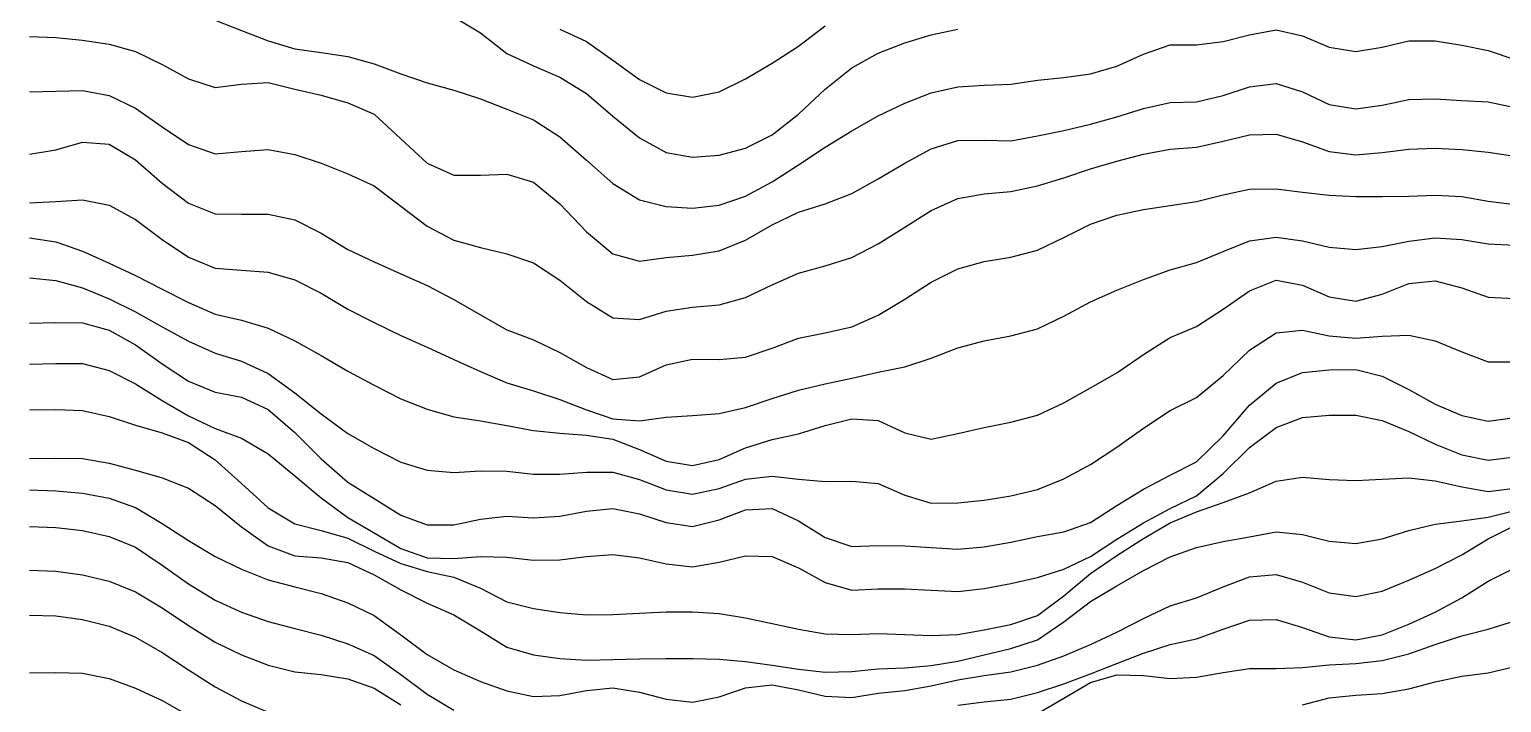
# Model space of a CAD drawing. Header units: metres. Extents: x 0 to 1200, y 54 to 769.
# Drawn here: x 0 to 222.7, y 507.7 to 609.6 of the extents above; entities that cross this region are included whole.
import ezdxf

# ---------------------------------------------------------------- set-up
doc = ezdxf.new("R2010")
doc.units = ezdxf.units.M

msp = doc.modelspace()

# ---------------------------------------------------------------- linework, layer by layer
for p, q in [((28.093647, 610.9479), (32.107025, 609.3843)), ((64.21405, 611.4828), (68.22743, 609.01685)), ((0, 608.4674), (4.013378, 608.3301)), ((4.013378, 608.3301), (8.026756, 607.9465)), ((32.107025, 609.3843), (36.120403, 607.85376)), ((68.22743, 609.01685), (72.240814, 605.93274)), ((80.26758, 609.59814), (84.28096, 607.7355)), ((116.388016, 607.0463), (120.4014, 610.12)), ((132.44154, 607.5341), (136.45493, 608.7484)), ((136.45493, 608.7484), (140.4683, 609.59814)), ((180.60213, 607.71576), (184.61551, 608.7264)), ((184.61551, 608.7264), (188.62889, 609.5076)), ((188.62889, 609.5076), (192.64227, 608.58527)), ((192.64227, 608.58527), (196.65565, 606.85583)), ((8.026756, 607.9465), (12.040134, 607.34656)), ((12.040134, 607.34656), (16.053513, 606.2399)), ((16.053513, 606.2399), (20.06689, 604.22797)), ((36.120403, 607.85376), (40.13378, 606.6079)), ((40.13378, 606.6079), (44.14716, 606.05054)), ((44.14716, 606.05054), (48.160538, 605.4436)), ((72.240814, 605.93274), (76.254196, 604.046)), ((84.28096, 607.7355), (88.29434, 604.9216)), ((112.37463, 604.43964), (116.388016, 607.0463)), ((124.41478, 603.75256), (128.42816, 605.96014)), ((128.42816, 605.96014), (132.44154, 607.5341)), ((168.56198, 605.82166), (172.57536, 607.2367)), ((172.57536, 607.2367), (176.58875, 607.2115)), ((176.58875, 607.2115), (180.60213, 607.71576)), ((196.65565, 606.85583), (200.66904, 606.2187)), ((200.66904, 606.2187), (204.68242, 606.895)), ((204.68242, 606.895), (208.6958, 607.8472)), ((208.6958, 607.8472), (212.70918, 607.8411)), ((212.70918, 607.8411), (216.72256, 607.1711)), ((216.72256, 607.1711), (220.73595, 606.3835)), ((220.73595, 606.3835), (224.74933, 604.99304)), ((20.06689, 604.22797), (24.080269, 602.06836)), ((48.160538, 605.4436), (52.173916, 604.3504)), ((52.173916, 604.3504), (56.187294, 602.8601)), ((76.254196, 604.046), (80.26758, 602.3328)), ((88.29434, 604.9216), (92.307724, 602.0021)), ((108.36125, 602.09064), (112.37463, 604.43964)), ((120.4014, 600.5356), (124.41478, 603.75256)), ((160.53522, 602.8216), (164.5486, 603.99664)), ((164.5486, 603.99664), (168.56198, 605.82166)), ((24.080269, 602.06836), (28.093647, 600.7575)), ((32.107025, 601.2571), (36.120403, 601.50507)), ((36.120403, 601.50507), (40.13378, 600.53156)), ((56.187294, 602.8601), (60.200672, 601.4973)), ((60.200672, 601.4973), (64.21405, 600.35614)), ((80.26758, 602.3328), (84.28096, 599.8476)), ((92.307724, 602.0021), (96.321106, 599.9596)), ((104.34787, 600.13745), (108.36125, 602.09064)), ((148.49507, 601.2776), (152.50845, 601.90063)), ((152.50845, 601.90063), (156.52184, 602.2775)), ((156.52184, 602.2775), (160.53522, 602.8216)), ((0, 600.09283), (4.013378, 600.2283)), ((4.013378, 600.2283), (8.026756, 600.2939)), ((8.026756, 600.2939), (12.040134, 599.5613)), ((12.040134, 599.5613), (16.053513, 597.65796)), ((28.093647, 600.7575), (32.107025, 601.2571)), ((40.13378, 600.53156), (44.14716, 599.59705)), ((44.14716, 599.59705), (48.160538, 598.4546)), ((64.21405, 600.35614), (68.22743, 599.0727)), ((84.28096, 599.8476), (88.29434, 596.4556)), ((96.321106, 599.9596), (100.33449, 599.29944)), ((100.33449, 599.29944), (104.34787, 600.13745)), ((116.388016, 596.71625), (120.4014, 600.5356)), ((132.44154, 598.3863), (136.45493, 599.9506)), ((136.45493, 599.9506), (140.4683, 600.8847)), ((140.4683, 600.8847), (144.48169, 601.10205)), ((144.48169, 601.10205), (148.49507, 601.2776)), ((176.58875, 598.58746), (180.60213, 599.5692)), ((180.60213, 599.5692), (184.61551, 600.8936)), ((184.61551, 600.8936), (188.62889, 601.4003)), ((188.62889, 601.4003), (192.64227, 600.11725)), ((192.64227, 600.11725), (196.65565, 598.20435)), ((16.053513, 597.65796), (20.06689, 594.80566)), ((48.160538, 598.4546), (52.173916, 596.7389)), ((68.22743, 599.0727), (72.240814, 597.4897)), ((72.240814, 597.4897), (76.254196, 595.8601)), ((128.42816, 596.4875), (132.44154, 598.3863)), ((164.5486, 596.353), (168.56198, 597.6026)), ((168.56198, 597.6026), (172.57536, 598.4989)), ((172.57536, 598.4989), (176.58875, 598.58746)), ((196.65565, 598.20435), (200.66904, 597.52014)), ((200.66904, 597.52014), (204.68242, 598.1114)), ((204.68242, 598.1114), (208.6958, 598.9781)), ((208.6958, 598.9781), (212.70918, 599.07965)), ((212.70918, 599.07965), (216.72256, 598.80743)), ((216.72256, 598.80743), (220.73595, 598.5789)), ((220.73595, 598.5789), (224.74933, 597.73645)), ((20.06689, 594.80566), (24.080269, 592.1563)), ((52.173916, 596.7389), (56.187294, 593.01025)), ((76.254196, 595.8601), (80.26758, 593.303)), ((88.29434, 596.4556), (92.307724, 593.1448)), ((112.37463, 593.6286), (116.388016, 596.71625)), ((124.41478, 594.2286), (128.42816, 596.4875)), ((156.52184, 594.27783), (160.53522, 595.2305)), ((160.53522, 595.2305), (164.5486, 596.353)), ((4.013378, 591.3498), (8.026756, 592.49603)), ((8.026756, 592.49603), (12.040134, 592.20135)), ((56.187294, 593.01025), (60.200672, 589.32623)), ((80.26758, 593.303), (84.28096, 589.8042)), ((92.307724, 593.1448), (96.321106, 590.9243)), ((108.36125, 591.59656), (112.37463, 593.6286)), ((120.4014, 591.7448), (124.41478, 594.2286)), ((136.45493, 591.48083), (140.4683, 592.761)), ((140.4683, 592.761), (144.48169, 592.8033)), ((144.48169, 592.8033), (148.49507, 592.7264)), ((148.49507, 592.7264), (152.50845, 593.44244)), ((152.50845, 593.44244), (156.52184, 594.27783)), ((176.58875, 591.75366), (180.60213, 592.67285)), ((180.60213, 592.67285), (184.61551, 593.6237)), ((184.61551, 593.6237), (188.62889, 593.7117)), ((188.62889, 593.7117), (192.64227, 592.54456)), ((192.64227, 592.54456), (196.65565, 591.07764)), ((0, 590.67035), (4.013378, 591.3498)), ((12.040134, 592.20135), (16.053513, 589.82495)), ((24.080269, 592.1563), (28.093647, 590.7207)), ((28.093647, 590.7207), (32.107025, 591.0865)), ((32.107025, 591.0865), (36.120403, 591.3917)), ((36.120403, 591.3917), (40.13378, 590.6133)), ((40.13378, 590.6133), (44.14716, 589.34406)), ((96.321106, 590.9243), (100.33449, 590.21796)), ((100.33449, 590.21796), (104.34787, 590.5333)), ((104.34787, 590.5333), (108.36125, 591.59656)), ((116.388016, 589.07245), (120.4014, 591.7448)), ((132.44154, 589.3237), (136.45493, 591.48083)), ((164.5486, 589.63605), (168.56198, 590.6737)), ((168.56198, 590.6737), (172.57536, 591.4472)), ((172.57536, 591.4472), (176.58875, 591.75366)), ((196.65565, 591.07764), (200.66904, 590.5681)), ((200.66904, 590.5681), (204.68242, 590.91736)), ((204.68242, 590.91736), (208.6958, 591.45624)), ((208.6958, 591.45624), (212.70918, 591.5953)), ((212.70918, 591.5953), (216.72256, 591.3781)), ((216.72256, 591.3781), (220.73595, 591.00214)), ((220.73595, 591.00214), (224.74933, 590.36774)), ((16.053513, 589.82495), (20.06689, 586.3129)), ((44.14716, 589.34406), (48.160538, 587.69507)), ((60.200672, 589.32623), (64.21405, 587.529)), ((84.28096, 589.8042), (88.29434, 586.2483)), ((112.37463, 586.50385), (116.388016, 589.07245)), ((128.42816, 586.97253), (132.44154, 589.3237)), ((156.52184, 587.1262), (160.53522, 588.4696)), ((160.53522, 588.4696), (164.5486, 589.63605)), ((20.06689, 586.3129), (24.080269, 583.2555)), ((48.160538, 587.69507), (52.173916, 585.8742)), ((52.173916, 585.8742), (56.187294, 582.81604)), ((64.21405, 587.529), (68.22743, 587.52563)), ((68.22743, 587.52563), (72.240814, 587.6547)), ((72.240814, 587.6547), (76.254196, 586.4352)), ((76.254196, 586.4352), (80.26758, 583.18567)), ((88.29434, 586.2483), (92.307724, 583.798)), ((108.36125, 584.33514), (112.37463, 586.50385)), ((124.41478, 584.73065), (128.42816, 586.97253)), ((148.49507, 585.01404), (152.50845, 585.8761)), ((152.50845, 585.8761), (156.52184, 587.1262)), ((4.013378, 583.5485), (8.026756, 583.7842)), ((8.026756, 583.7842), (12.040134, 582.95654)), ((92.307724, 583.798), (96.321106, 582.7525)), ((104.34787, 582.99207), (108.36125, 584.33514)), ((120.4014, 583.19147), (124.41478, 584.73065)), ((136.45493, 582.1741), (140.4683, 583.99255)), ((140.4683, 583.99255), (144.48169, 584.67505)), ((144.48169, 584.67505), (148.49507, 585.01404)), ((176.58875, 583.51776), (180.60213, 584.5317)), ((180.60213, 584.5317), (184.61551, 585.381)), ((184.61551, 585.381), (188.62889, 585.4291)), ((188.62889, 585.4291), (192.64227, 584.9489)), ((192.64227, 584.9489), (196.65565, 584.4621)), ((196.65565, 584.4621), (200.66904, 584.30133)), ((200.66904, 584.30133), (204.68242, 584.30225)), ((204.68242, 584.30225), (208.6958, 584.35315)), ((208.6958, 584.35315), (212.70918, 584.4971)), ((212.70918, 584.4971), (216.72256, 584.27277)), ((216.72256, 584.27277), (220.73595, 583.5733)), ((0, 583.30493), (4.013378, 583.5485)), ((12.040134, 582.95654), (16.053513, 580.7818)), ((24.080269, 583.2555), (28.093647, 581.64197)), ((28.093647, 581.64197), (32.107025, 581.5918)), ((32.107025, 581.5918), (36.120403, 581.6257)), ((36.120403, 581.6257), (40.13378, 580.7561)), ((56.187294, 582.81604), (60.200672, 579.7701)), ((80.26758, 583.18567), (84.28096, 578.92773)), ((96.321106, 582.7525), (100.33449, 582.5199)), ((100.33449, 582.5199), (104.34787, 582.99207)), ((112.37463, 579.9776), (116.388016, 581.90015)), ((116.388016, 581.90015), (120.4014, 583.19147)), ((132.44154, 579.6256), (136.45493, 582.1741)), ((160.53522, 580.0873), (164.5486, 581.45526)), ((164.5486, 581.45526), (168.56198, 582.30505)), ((168.56198, 582.30505), (172.57536, 582.94055)), ((172.57536, 582.94055), (176.58875, 583.51776)), ((220.73595, 583.5733), (224.74933, 583.07336)), ((16.053513, 580.7818), (20.06689, 577.7989)), ((40.13378, 580.7561), (44.14716, 578.72766)), ((60.200672, 579.7701), (64.21405, 577.66534)), ((108.36125, 577.69836), (112.37463, 579.9776)), ((128.42816, 577.1044), (132.44154, 579.6256)), ((156.52184, 578.069), (160.53522, 580.0873)), ((0, 578.0061), (4.013378, 577.4475)), ((4.013378, 577.4475), (8.026756, 576.0006)), ((20.06689, 577.7989), (24.080269, 575.1168)), ((44.14716, 578.72766), (48.160538, 576.2622)), ((64.21405, 577.66534), (68.22743, 576.5617)), ((84.28096, 578.92773), (88.29434, 575.6105)), ((104.34787, 576.0644), (108.36125, 577.69836)), ((124.41478, 575.04474), (128.42816, 577.1044)), ((152.50845, 576.1636), (156.52184, 578.069)), ((180.60213, 575.9774), (184.61551, 577.56055)), ((184.61551, 577.56055), (188.62889, 578.1539)), ((188.62889, 578.1539), (192.64227, 577.5621)), ((192.64227, 577.5621), (196.65565, 576.60284)), ((204.68242, 576.7224), (208.6958, 577.5236)), ((208.6958, 577.5236), (212.70918, 578.0261)), ((212.70918, 578.0261), (216.72256, 577.79596)), ((216.72256, 577.79596), (220.73595, 577.108)), ((220.73595, 577.108), (224.74933, 576.9421)), ((8.026756, 576.0006), (12.040134, 574.1757)), ((24.080269, 575.1168), (28.093647, 573.4526)), ((48.160538, 576.2622), (52.173916, 574.40137)), ((68.22743, 576.5617), (72.240814, 575.60925)), ((72.240814, 575.60925), (76.254196, 574.2461)), ((88.29434, 575.6105), (92.307724, 574.50885)), ((92.307724, 574.50885), (96.321106, 575.0421)), ((96.321106, 575.0421), (100.33449, 575.4241)), ((100.33449, 575.4241), (104.34787, 576.0644)), ((120.4014, 573.78296), (124.41478, 575.04474)), ((144.48169, 574.44635), (148.49507, 575.1129)), ((148.49507, 575.1129), (152.50845, 576.1636)), ((176.58875, 574.30304), (180.60213, 575.9774)), ((196.65565, 576.60284), (200.66904, 576.2646)), ((200.66904, 576.2646), (204.68242, 576.7224)), ((12.040134, 574.1757), (16.053513, 572.3329)), ((28.093647, 573.4526), (32.107025, 573.1547)), ((32.107025, 573.1547), (36.120403, 572.8341)), ((36.120403, 572.8341), (40.13378, 571.6987)), ((52.173916, 574.40137), (56.187294, 572.5807)), ((56.187294, 572.5807), (60.200672, 570.8224)), ((76.254196, 574.2461), (80.26758, 571.6383)), ((112.37463, 570.9346), (116.388016, 572.70044)), ((116.388016, 572.70044), (120.4014, 573.78296)), ((136.45493, 571.3458), (140.4683, 573.34204)), ((140.4683, 573.34204), (144.48169, 574.44635)), ((168.56198, 571.7508), (172.57536, 573.19684)), ((172.57536, 573.19684), (176.58875, 574.30304)), ((0, 571.9642), (4.013378, 571.5715)), ((4.013378, 571.5715), (8.026756, 570.46375)), ((8.026756, 570.46375), (12.040134, 568.80725)), ((16.053513, 572.3329), (20.06689, 570.2833)), ((20.06689, 570.2833), (24.080269, 568.2664)), ((40.13378, 571.6987), (44.14716, 569.6741)), ((60.200672, 570.8224), (64.21405, 568.70245)), ((80.26758, 571.6383), (84.28096, 568.3773)), ((108.36125, 569.0158), (112.37463, 570.9346)), ((132.44154, 568.7658), (136.45493, 571.3458)), ((164.5486, 570.13196), (168.56198, 571.7508)), ((184.61551, 570.03107), (188.62889, 571.61597)), ((188.62889, 571.61597), (192.64227, 570.875)), ((192.64227, 570.875), (196.65565, 569.1088)), ((204.68242, 569.5157), (208.6958, 571.13354)), ((208.6958, 571.13354), (212.70918, 571.53613)), ((212.70918, 571.53613), (216.72256, 570.4821)), ((216.72256, 570.4821), (220.73595, 569.0582)), ((12.040134, 568.80725), (16.053513, 566.8393)), ((24.080269, 568.2664), (28.093647, 566.48364)), ((44.14716, 569.6741), (48.160538, 567.2313)), ((64.21405, 568.70245), (68.22743, 566.3893)), ((84.28096, 568.3773), (88.29434, 565.9388)), ((104.34787, 567.91437), (108.36125, 569.0158)), ((128.42816, 566.3405), (132.44154, 568.7658)), ((156.52184, 566.20416), (160.53522, 568.36444)), ((160.53522, 568.36444), (164.5486, 570.13196)), ((180.60213, 567.22754), (184.61551, 570.03107)), ((196.65565, 569.1088), (200.66904, 568.4587)), ((200.66904, 568.4587), (204.68242, 569.5157)), ((220.73595, 569.0582), (224.74933, 568.84076)), ((16.053513, 566.8393), (20.06689, 564.5459)), ((28.093647, 566.48364), (32.107025, 565.5687)), ((48.160538, 567.2313), (52.173916, 565.224)), ((68.22743, 566.3893), (72.240814, 564.1286)), ((88.29434, 565.9388), (92.307724, 565.68024)), ((92.307724, 565.68024), (96.321106, 566.92706)), ((96.321106, 566.92706), (100.33449, 567.5563)), ((100.33449, 567.5563), (104.34787, 567.91437)), ((124.41478, 564.5868), (128.42816, 566.3405)), ((152.50845, 564.2837), (156.52184, 566.20416)), ((176.58875, 564.61945), (180.60213, 567.22754)), ((0, 565.12946), (4.013378, 565.233)), ((4.013378, 565.233), (8.026756, 565.15814)), ((8.026756, 565.15814), (12.040134, 564.0839)), ((12.040134, 564.0839), (16.053513, 561.86017)), ((20.06689, 564.5459), (24.080269, 562.3794)), ((32.107025, 565.5687), (36.120403, 564.349)), ((36.120403, 564.349), (40.13378, 562.45404)), ((52.173916, 565.224), (56.187294, 563.23785)), ((72.240814, 564.1286), (76.254196, 562.60614)), ((116.388016, 562.86194), (120.4014, 563.6674)), ((120.4014, 563.6674), (124.41478, 564.5868)), ((148.49507, 563.212), (152.50845, 564.2837)), ((172.57536, 562.93915), (176.58875, 564.61945)), ((184.61551, 561.0449), (188.62889, 563.6729)), ((188.62889, 563.6729), (192.64227, 564.06116)), ((192.64227, 564.06116), (196.65565, 563.21106)), ((16.053513, 561.86017), (20.06689, 558.9459)), ((24.080269, 562.3794), (28.093647, 560.5592)), ((40.13378, 562.45404), (44.14716, 560.2556)), ((56.187294, 563.23785), (60.200672, 561.4774)), ((60.200672, 561.4774), (64.21405, 559.61646)), ((76.254196, 562.60614), (80.26758, 560.69617)), ((108.36125, 559.95483), (112.37463, 561.33246)), ((112.37463, 561.33246), (116.388016, 562.86194)), ((136.45493, 559.8084), (140.4683, 561.3957)), ((140.4683, 561.3957), (144.48169, 562.4652)), ((144.48169, 562.4652), (148.49507, 563.212)), ((168.56198, 560.36646), (172.57536, 562.93915)), ((196.65565, 563.21106), (200.66904, 562.8353)), ((200.66904, 562.8353), (204.68242, 563.1304)), ((204.68242, 563.1304), (208.6958, 563.30804)), ((208.6958, 563.30804), (212.70918, 562.45593)), ((212.70918, 562.45593), (216.72256, 560.776)), ((28.093647, 560.5592), (32.107025, 559.38403)), ((32.107025, 559.38403), (36.120403, 557.49725)), ((44.14716, 560.2556), (48.160538, 557.85925)), ((64.21405, 559.61646), (68.22743, 557.8302)), ((80.26758, 560.69617), (84.28096, 558.3963)), ((96.321106, 558.83856), (100.33449, 559.6875)), ((100.33449, 559.6875), (104.34787, 559.63446)), ((104.34787, 559.63446), (108.36125, 559.95483)), ((132.44154, 558.5208), (136.45493, 559.8084)), ((164.5486, 557.6263), (168.56198, 560.36646)), ((180.60213, 557.20276), (184.61551, 561.0449)), ((216.72256, 560.776), (220.73595, 559.24805)), ((220.73595, 559.24805), (224.74933, 559.265)), ((0, 558.928), (4.013378, 559.04285)), ((4.013378, 559.04285), (8.026756, 559.00244)), ((8.026756, 559.00244), (12.040134, 557.9824)), ((12.040134, 557.9824), (16.053513, 555.95734)), ((20.06689, 558.9459), (24.080269, 556.3613)), ((36.120403, 557.49725), (40.13378, 554.58887)), ((48.160538, 557.85925), (52.173916, 555.75055)), ((68.22743, 557.8302), (72.240814, 556.101)), ((84.28096, 558.3963), (88.29434, 556.6177)), ((88.29434, 556.6177), (92.307724, 556.9861)), ((92.307724, 556.9861), (96.321106, 558.83856)), ((124.41478, 556.79816), (128.42816, 557.7116)), ((128.42816, 557.7116), (132.44154, 558.5208)), ((160.53522, 555.342), (164.5486, 557.6263)), ((176.58875, 553.86334), (180.60213, 557.20276)), ((188.62889, 556.0531), (192.64227, 557.64343)), ((192.64227, 557.64343), (196.65565, 558.0735)), ((196.65565, 558.0735), (200.66904, 558.1067)), ((200.66904, 558.1067), (204.68242, 557.1168)), ((204.68242, 557.1168), (208.6958, 555.08356)), ((16.053513, 555.95734), (20.06689, 553.4421)), ((24.080269, 556.3613), (28.093647, 554.6821)), ((28.093647, 554.6821), (32.107025, 553.9171)), ((52.173916, 555.75055), (56.187294, 553.67)), ((72.240814, 556.101), (76.254196, 554.9031)), ((76.254196, 554.9031), (80.26758, 553.5782)), ((112.37463, 553.70337), (116.388016, 555.00586)), ((116.388016, 555.00586), (120.4014, 555.94446)), ((120.4014, 555.94446), (124.41478, 556.79816)), ((156.52184, 553.0796), (160.53522, 555.342)), ((184.61551, 552.7281), (188.62889, 556.0531)), ((208.6958, 555.08356), (212.70918, 552.865)), ((20.06689, 553.4421), (24.080269, 551.11615)), ((32.107025, 553.9171), (36.120403, 552.08264)), ((40.13378, 554.58887), (44.14716, 551.42053)), ((56.187294, 553.67), (60.200672, 552.1182)), ((80.26758, 553.5782), (84.28096, 552.0221)), ((108.36125, 552.345), (112.37463, 553.70337)), ((152.50845, 551.2267), (156.52184, 553.0796)), ((172.57536, 551.91516), (176.58875, 553.86334)), ((180.60213, 548.06836), (184.61551, 552.7281)), ((212.70918, 552.865), (216.72256, 551.1763)), ((0, 552.0172), (4.013378, 552.05774)), ((4.013378, 552.05774), (8.026756, 551.91034)), ((8.026756, 551.91034), (12.040134, 550.98395)), ((12.040134, 550.98395), (16.053513, 549.68225)), ((24.080269, 551.11615), (28.093647, 549.2047)), ((36.120403, 552.08264), (40.13378, 548.56006)), ((44.14716, 551.42053), (48.160538, 548.40735)), ((60.200672, 552.1182), (64.21405, 550.9778)), ((64.21405, 550.9778), (68.22743, 550.3411)), ((68.22743, 550.3411), (72.240814, 549.64453)), ((84.28096, 552.0221), (88.29434, 550.6734)), ((88.29434, 550.6734), (92.307724, 550.33813)), ((92.307724, 550.33813), (96.321106, 550.87787)), ((96.321106, 550.87787), (100.33449, 551.1665)), ((100.33449, 551.1665), (104.34787, 551.4749)), ((104.34787, 551.4749), (108.36125, 552.345)), ((120.4014, 549.66003), (124.41478, 550.65576)), ((124.41478, 550.65576), (128.42816, 550.4035)), ((128.42816, 550.4035), (132.44154, 548.5341)), ((148.49507, 550.1556), (152.50845, 551.2267)), ((168.56198, 549.2491), (172.57536, 551.91516)), ((188.62889, 549.35565), (192.64227, 550.8333)), ((192.64227, 550.8333), (196.65565, 551.1917)), ((196.65565, 551.1917), (200.66904, 551.20856)), ((200.66904, 551.20856), (204.68242, 550.414)), ((204.68242, 550.414), (208.6958, 548.7382)), ((216.72256, 551.1763), (220.73595, 550.3157)), ((220.73595, 550.3157), (224.74933, 550.84247)), ((16.053513, 549.68225), (20.06689, 548.5257)), ((20.06689, 548.5257), (24.080269, 547.05444)), ((28.093647, 549.2047), (32.107025, 547.7076)), ((40.13378, 548.56006), (44.14716, 544.609)), ((48.160538, 548.40735), (52.173916, 546.15704)), ((72.240814, 549.64453), (76.254196, 548.8988)), ((76.254196, 548.8988), (80.26758, 548.4749)), ((80.26758, 548.4749), (84.28096, 548.16077)), ((84.28096, 548.16077), (88.29434, 547.5651)), ((112.37463, 547.5237), (116.388016, 548.3939)), ((116.388016, 548.3939), (120.4014, 549.66003)), ((132.44154, 548.5341), (136.45493, 547.5896)), ((136.45493, 547.5896), (140.4683, 548.41113)), ((140.4683, 548.41113), (144.48169, 549.333)), ((144.48169, 549.333), (148.49507, 550.1556)), ((164.5486, 546.3466), (168.56198, 549.2491)), ((176.58875, 544.1354), (180.60213, 548.06836)), ((184.61551, 546.32947), (188.62889, 549.35565)), ((208.6958, 548.7382), (212.70918, 546.80096)), ((24.080269, 547.05444), (28.093647, 544.44446)), ((32.107025, 547.7076), (36.120403, 545.3481)), ((52.173916, 546.15704), (56.187294, 544.101)), ((88.29434, 547.5651), (92.307724, 546.0179)), ((92.307724, 546.0179), (96.321106, 544.26416)), ((104.34787, 544.49426), (108.36125, 546.2728)), ((108.36125, 546.2728), (112.37463, 547.5237)), ((160.53522, 543.7485), (164.5486, 546.3466)), ((180.60213, 542.3855), (184.61551, 546.32947)), ((212.70918, 546.80096), (216.72256, 545.2289)), ((0, 544.6463), (4.013378, 544.6997)), ((4.013378, 544.6997), (8.026756, 544.63794)), ((8.026756, 544.63794), (12.040134, 543.9512)), ((12.040134, 543.9512), (16.053513, 542.89014)), ((28.093647, 544.44446), (32.107025, 540.8612)), ((36.120403, 545.3481), (40.13378, 542.01917)), ((44.14716, 544.609), (48.160538, 541.0504)), ((56.187294, 544.101), (60.200672, 542.8914)), ((96.321106, 544.26416), (100.33449, 543.572)), ((100.33449, 543.572), (104.34787, 544.49426)), ((156.52184, 541.5765), (160.53522, 543.7485)), ((172.57536, 542.1535), (176.58875, 544.1354)), ((216.72256, 545.2289), (220.73595, 544.3841)), ((220.73595, 544.3841), (224.74933, 544.9084)), ((16.053513, 542.89014), (20.06689, 541.74854)), ((20.06689, 541.74854), (24.080269, 540.1637)), ((40.13378, 542.01917), (44.14716, 538.7198)), ((60.200672, 542.8914), (64.21405, 542.5314)), ((64.21405, 542.5314), (68.22743, 542.7779)), ((68.22743, 542.7779), (72.240814, 542.7471)), ((72.240814, 542.7471), (76.254196, 542.28424)), ((76.254196, 542.28424), (80.26758, 542.26434)), ((80.26758, 542.26434), (84.28096, 542.5613)), ((84.28096, 542.5613), (88.29434, 542.5741)), ((88.29434, 542.5741), (92.307724, 541.4538)), ((92.307724, 541.4538), (96.321106, 539.91254)), ((104.34787, 540.10333), (108.36125, 541.5108)), ((108.36125, 541.5108), (112.37463, 541.96094)), ((112.37463, 541.96094), (116.388016, 541.50366)), ((116.388016, 541.50366), (120.4014, 541.1904)), ((152.50845, 539.98206), (156.52184, 541.5765)), ((168.56198, 540.0127), (172.57536, 542.1535)), ((176.58875, 539.0274), (180.60213, 542.3855)), ((188.62889, 541.2123), (192.64227, 541.82697)), ((192.64227, 541.82697), (196.65565, 541.496)), ((196.65565, 541.496), (200.66904, 541.3172)), ((200.66904, 541.3172), (204.68242, 541.53186)), ((204.68242, 541.53186), (208.6958, 541.7169)), ((208.6958, 541.7169), (212.70918, 541.2818)), ((212.70918, 541.2818), (216.72256, 540.377)), ((0, 539.8855), (4.013378, 539.78143)), ((4.013378, 539.78143), (8.026756, 539.4194)), ((8.026756, 539.4194), (12.040134, 538.6576)), ((24.080269, 540.1637), (28.093647, 537.5369)), ((32.107025, 540.8612), (36.120403, 537.18445)), ((48.160538, 541.0504), (52.173916, 538.62054)), ((96.321106, 539.91254), (100.33449, 539.2734)), ((100.33449, 539.2734), (104.34787, 540.10333)), ((120.4014, 541.1904), (124.41478, 541.21857)), ((124.41478, 541.21857), (128.42816, 540.8615)), ((128.42816, 540.8615), (132.44154, 539.1123)), ((132.44154, 539.1123), (136.45493, 537.8871)), ((148.49507, 538.9824), (152.50845, 539.98206)), ((164.5486, 537.5598), (168.56198, 540.0127)), ((180.60213, 538.00024), (184.61551, 539.4701)), ((184.61551, 539.4701), (188.62889, 541.2123)), ((216.72256, 540.377), (220.73595, 539.65845)), ((220.73595, 539.65845), (224.74933, 540.1567)), ((12.040134, 538.6576), (16.053513, 537.2222)), ((16.053513, 537.2222), (20.06689, 534.8198)), ((28.093647, 537.5369), (32.107025, 534.3358)), ((36.120403, 537.18445), (40.13378, 534.7887)), ((44.14716, 538.7198), (48.160538, 535.7179)), ((52.173916, 538.62054), (56.187294, 536.0995)), ((84.28096, 536.6873), (88.29434, 537.0853)), ((88.29434, 537.0853), (92.307724, 536.27405)), ((104.34787, 535.35565), (108.36125, 536.9033)), ((108.36125, 536.9033), (112.37463, 537.07294)), ((112.37463, 537.07294), (116.388016, 535.2425)), ((136.45493, 537.8871), (140.4683, 537.92896)), ((140.4683, 537.92896), (144.48169, 538.3578)), ((144.48169, 538.3578), (148.49507, 538.9824)), ((160.53522, 534.975), (164.5486, 537.5598)), ((168.56198, 534.93195), (172.57536, 537.1096)), ((172.57536, 537.1096), (176.58875, 539.0274)), ((176.58875, 536.5798), (180.60213, 538.00024)), ((20.06689, 534.8198), (24.080269, 532.25397)), ((40.13378, 534.7887), (44.14716, 533.74884)), ((48.160538, 535.7179), (52.173916, 533.39703)), ((56.187294, 536.0995), (60.200672, 534.602)), ((60.200672, 534.602), (64.21405, 534.6223)), ((64.21405, 534.6223), (68.22743, 535.48083)), ((68.22743, 535.48083), (72.240814, 535.944)), ((72.240814, 535.944), (76.254196, 535.6686)), ((76.254196, 535.6686), (80.26758, 535.9455)), ((80.26758, 535.9455), (84.28096, 536.6873)), ((92.307724, 536.27405), (96.321106, 534.94965)), ((96.321106, 534.94965), (100.33449, 534.38116)), ((100.33449, 534.38116), (104.34787, 535.35565)), ((116.388016, 535.2425), (120.4014, 532.67566)), ((156.52184, 533.5477), (160.53522, 534.975)), ((164.5486, 532.45154), (168.56198, 534.93195)), ((168.56198, 532.5724), (172.57536, 534.9197)), ((172.57536, 534.9197), (176.58875, 536.5798)), ((208.6958, 533.7682), (212.70918, 534.71094)), ((212.70918, 534.71094), (216.72256, 535.24274)), ((216.72256, 535.24274), (220.73595, 535.7646)), ((220.73595, 535.7646), (224.74933, 536.8077)), ((0, 534.38104), (4.013378, 534.2264)), ((4.013378, 534.2264), (8.026756, 533.7402)), ((8.026756, 533.7402), (12.040134, 532.8569)), ((12.040134, 532.8569), (16.053513, 531.238)), ((32.107025, 534.3358), (36.120403, 531.4141)), ((44.14716, 533.74884), (48.160538, 532.60126)), ((48.160538, 532.60126), (52.173916, 530.6564)), ((52.173916, 533.39703), (56.187294, 531.0318)), ((120.4014, 532.67566), (124.41478, 531.3378)), ((148.49507, 532.0184), (152.50845, 532.8351)), ((152.50845, 532.8351), (156.52184, 533.5477)), ((160.53522, 529.81714), (164.5486, 532.45154)), ((164.5486, 529.97797), (168.56198, 532.5724)), ((180.60213, 532.105), (184.61551, 532.8036)), ((184.61551, 532.8036), (188.62889, 533.54083)), ((188.62889, 533.54083), (192.64227, 533.1669)), ((192.64227, 533.1669), (196.65565, 532.15466)), ((200.66904, 531.7818), (204.68242, 532.4887)), ((204.68242, 532.4887), (208.6958, 533.7682)), ((216.72256, 530.0703), (220.73595, 532.52014)), ((220.73595, 532.52014), (224.74933, 534.5185)), ((16.053513, 531.238), (20.06689, 528.528)), ((24.080269, 532.25397), (28.093647, 529.84973)), ((36.120403, 531.4141), (40.13378, 529.92334)), ((52.173916, 530.6564), (56.187294, 528.7557)), ((56.187294, 531.0318), (60.200672, 529.64374)), ((84.28096, 529.8155), (88.29434, 530.1519)), ((88.29434, 530.1519), (92.307724, 529.61426)), ((124.41478, 531.3378), (128.42816, 531.5057)), ((128.42816, 531.5057), (132.44154, 531.4364)), ((132.44154, 531.4364), (136.45493, 531.1848)), ((136.45493, 531.1848), (140.4683, 530.90936)), ((140.4683, 530.90936), (144.48169, 531.3046)), ((144.48169, 531.3046), (148.49507, 532.0184)), ((172.57536, 529.7885), (176.58875, 531.17413)), ((176.58875, 531.17413), (180.60213, 532.105)), ((196.65565, 532.15466), (200.66904, 531.7818)), ((20.06689, 528.528), (24.080269, 525.68396)), ((28.093647, 529.84973), (32.107025, 527.9107)), ((32.107025, 527.9107), (36.120403, 526.3143)), ((40.13378, 529.92334), (44.14716, 529.6173)), ((44.14716, 529.6173), (48.160538, 528.918)), ((48.160538, 528.918), (52.173916, 527.06195)), ((56.187294, 528.7557), (60.200672, 527.561)), ((60.200672, 529.64374), (64.21405, 529.52637)), ((64.21405, 529.52637), (68.22743, 529.8312)), ((68.22743, 529.8312), (72.240814, 529.7063)), ((72.240814, 529.7063), (76.254196, 529.26404)), ((76.254196, 529.26404), (80.26758, 529.3371)), ((80.26758, 529.3371), (84.28096, 529.8155)), ((92.307724, 529.61426), (96.321106, 528.6908)), ((96.321106, 528.6908), (100.33449, 528.2852)), ((100.33449, 528.2852), (104.34787, 528.94653)), ((104.34787, 528.94653), (108.36125, 529.9304)), ((108.36125, 529.9304), (112.37463, 529.80444)), ((112.37463, 529.80444), (116.388016, 528.11816)), ((116.388016, 528.11816), (120.4014, 525.882)), ((152.50845, 526.66266), (156.52184, 527.90576)), ((156.52184, 527.90576), (160.53522, 529.81714)), ((160.53522, 527.2785), (164.5486, 529.97797)), ((168.56198, 527.6839), (172.57536, 529.7885)), ((208.6958, 526.2644), (212.70918, 527.9935)), ((212.70918, 527.9935), (216.72256, 530.0703)), ((220.73595, 526.0963), (224.74933, 528.1319)), ((0, 527.7501), (4.013378, 527.5935)), ((4.013378, 527.5935), (8.026756, 527.0767)), ((8.026756, 527.0767), (12.040134, 526.10315)), ((12.040134, 526.10315), (16.053513, 524.5011)), ((24.080269, 525.68396), (28.093647, 523.20703)), ((36.120403, 526.3143), (40.13378, 525.2259)), ((52.173916, 527.06195), (56.187294, 524.7612)), ((60.200672, 527.561), (64.21405, 526.7109)), ((64.21405, 526.7109), (68.22743, 525.05286)), ((120.4014, 525.882), (124.41478, 524.75305)), ((144.48169, 524.9817), (148.49507, 525.72424)), ((148.49507, 525.72424), (152.50845, 526.66266)), ((156.52184, 523.85345), (160.53522, 527.2785)), ((164.5486, 525.37494), (168.56198, 527.6839)), ((180.60213, 525.25604), (184.61551, 526.7643)), ((184.61551, 526.7643), (188.62889, 527.122)), ((188.62889, 527.122), (192.64227, 525.9347)), ((192.64227, 525.9347), (196.65565, 524.32886)), ((204.68242, 524.5965), (208.6958, 526.2644)), ((216.72256, 523.57166), (220.73595, 526.0963)), ((16.053513, 524.5011), (20.06689, 522.07837)), ((40.13378, 525.2259), (44.14716, 524.23956)), ((44.14716, 524.23956), (48.160538, 522.8304)), ((56.187294, 524.7612), (60.200672, 522.7829)), ((68.22743, 525.05286), (72.240814, 522.9735)), ((124.41478, 524.75305), (128.42816, 524.95105)), ((128.42816, 524.95105), (132.44154, 524.93964)), ((132.44154, 524.93964), (136.45493, 524.75354)), ((136.45493, 524.75354), (140.4683, 524.53613)), ((140.4683, 524.53613), (144.48169, 524.9817)), ((152.50845, 520.89905), (156.52184, 523.85345)), ((160.53522, 523.03076), (164.5486, 525.37494)), ((172.57536, 522.37665), (176.58875, 523.577)), ((176.58875, 523.577), (180.60213, 525.25604)), ((196.65565, 524.32886), (200.66904, 523.77515)), ((200.66904, 523.77515), (204.68242, 524.5965)), ((212.70918, 521.3874), (216.72256, 523.57166)), ((20.06689, 522.07837), (24.080269, 519.3999)), ((28.093647, 523.20703), (32.107025, 521.39545)), ((32.107025, 521.39545), (36.120403, 519.96783)), ((48.160538, 522.8304), (52.173916, 520.9049)), ((60.200672, 522.7829), (64.21405, 520.9916)), ((72.240814, 522.9735), (76.254196, 521.9601)), ((76.254196, 521.9601), (80.26758, 521.3698)), ((80.26758, 521.3698), (84.28096, 520.992)), ((88.29434, 521.0718), (92.307724, 521.2548)), ((92.307724, 521.2548), (96.321106, 521.43274)), ((96.321106, 521.43274), (100.33449, 521.4781)), ((100.33449, 521.4781), (104.34787, 521.2142)), ((156.52184, 519.94763), (160.53522, 523.03076)), ((168.56198, 520.4604), (172.57536, 522.37665)), ((208.6958, 519.5994), (212.70918, 521.3874)), ((0, 520.97107), (4.013378, 520.8268)), ((4.013378, 520.8268), (8.026756, 520.3144)), ((8.026756, 520.3144), (12.040134, 519.28937)), ((12.040134, 519.28937), (16.053513, 517.64624)), ((24.080269, 519.3999), (28.093647, 516.8479)), ((36.120403, 519.96783), (40.13378, 518.9269)), ((52.173916, 520.9049), (56.187294, 517.9536)), ((64.21405, 520.9916), (68.22743, 518.5903)), ((84.28096, 520.992), (88.29434, 521.0718)), ((104.34787, 521.2142), (108.36125, 520.56854)), ((108.36125, 520.56854), (112.37463, 519.6957)), ((112.37463, 519.6957), (116.388016, 518.8103)), ((144.48169, 518.7087), (148.49507, 519.5631)), ((148.49507, 519.5631), (152.50845, 520.89905)), ((152.50845, 517.2064), (156.52184, 519.94763)), ((164.5486, 518.35895), (168.56198, 520.4604)), ((180.60213, 518.8315), (184.61551, 520.1731)), ((184.61551, 520.1731), (188.62889, 520.2854)), ((188.62889, 520.2854), (192.64227, 519.10376)), ((192.64227, 519.10376), (196.65565, 517.6935)), ((204.68242, 517.9888), (208.6958, 519.5994)), ((220.73595, 518.8286), (224.74933, 520.0738)), ((16.053513, 517.64624), (20.06689, 515.31683)), ((28.093647, 516.8479), (32.107025, 514.93317)), ((40.13378, 518.9269), (44.14716, 517.93304)), ((44.14716, 517.93304), (48.160538, 516.6015)), ((56.187294, 517.9536), (60.200672, 515.0256)), ((68.22743, 518.5903), (72.240814, 516.0919)), ((116.388016, 518.8103), (120.4014, 518.1443)), ((120.4014, 518.1443), (124.41478, 518.005)), ((124.41478, 518.005), (128.42816, 518.20026)), ((128.42816, 518.20026), (132.44154, 518.0008)), ((132.44154, 518.0008), (136.45493, 517.8606)), ((136.45493, 517.8606), (140.4683, 518.0133)), ((140.4683, 518.0133), (144.48169, 518.7087)), ((148.49507, 515.8884), (152.50845, 517.2064)), ((160.53522, 516.4957), (164.5486, 518.35895)), ((172.57536, 516.53796), (176.58875, 517.3556)), ((176.58875, 517.3556), (180.60213, 518.8315)), ((196.65565, 517.6935), (200.66904, 517.2187)), ((200.66904, 517.2187), (204.68242, 517.9888)), ((212.70918, 516.5115), (216.72256, 517.80035)), ((216.72256, 517.80035), (220.73595, 518.8286)), ((20.06689, 515.31683), (24.080269, 512.70135)), ((32.107025, 514.93317), (36.120403, 513.39465)), ((48.160538, 516.6015), (52.173916, 514.8552)), ((52.173916, 514.8552), (56.187294, 511.9725)), ((60.200672, 515.0256), (64.21405, 512.6709)), ((72.240814, 516.0919), (76.254196, 514.9356)), ((76.254196, 514.9356), (80.26758, 514.40265)), ((140.4683, 513.9886), (144.48169, 514.9456)), ((144.48169, 514.9456), (148.49507, 515.8884)), ((152.50845, 513.40027), (156.52184, 514.80444)), ((156.52184, 514.80444), (160.53522, 516.4957)), ((164.5486, 513.6524), (168.56198, 515.207)), ((168.56198, 515.207), (172.57536, 516.53796)), ((204.68242, 514.0708), (208.6958, 515.1035)), ((208.6958, 515.1035), (212.70918, 516.5115)), ((24.080269, 512.70135), (28.093647, 510.10526)), ((36.120403, 513.39465), (40.13378, 512.3735)), ((40.13378, 512.3735), (44.14716, 511.9633)), ((64.21405, 512.6709), (68.22743, 510.93744)), ((80.26758, 514.40265), (84.28096, 514.1493)), ((84.28096, 514.1493), (88.29434, 514.2647)), ((88.29434, 514.2647), (92.307724, 514.3641)), ((92.307724, 514.3641), (96.321106, 514.4127)), ((96.321106, 514.4127), (100.33449, 514.40576)), ((100.33449, 514.40576), (104.34787, 514.2924)), ((104.34787, 514.2924), (108.36125, 513.96655)), ((108.36125, 513.96655), (112.37463, 513.40753)), ((112.37463, 513.40753), (116.388016, 512.77356)), ((116.388016, 512.77356), (120.4014, 512.35205)), ((120.4014, 512.35205), (124.41478, 512.42017)), ((124.41478, 512.42017), (128.42816, 512.83435)), ((128.42816, 512.83435), (132.44154, 512.9777)), ((132.44154, 512.9777), (136.45493, 513.32336)), ((136.45493, 513.32336), (140.4683, 513.9886)), ((144.48169, 511.81), (148.49507, 512.38416)), ((148.49507, 512.38416), (152.50845, 513.40027)), ((160.53522, 512.08527), (164.5486, 513.6524)), ((180.60213, 512.2943), (184.61551, 512.89746)), ((184.61551, 512.89746), (188.62889, 512.86646)), ((188.62889, 512.86646), (192.64227, 513.0196)), ((192.64227, 513.0196), (196.65565, 513.4515)), ((196.65565, 513.4515), (200.66904, 513.63086)), ((200.66904, 513.63086), (204.68242, 514.0708)), ((220.73595, 512.224), (224.74933, 513.19366)), ((0, 512.2389), (4.013378, 512.286)), ((4.013378, 512.286), (8.026756, 512.1673)), ((8.026756, 512.1673), (12.040134, 511.36432)), ((12.040134, 511.36432), (16.053513, 509.88458)), ((28.093647, 510.10526), (32.107025, 508.01398)), ((44.14716, 511.9633), (48.160538, 511.3198)), ((48.160538, 511.3198), (52.173916, 509.917)), ((56.187294, 511.9725), (60.200672, 508.99478)), ((68.22743, 510.93744), (72.240814, 509.51862)), ((108.36125, 509.93564), (112.37463, 510.38773)), ((112.37463, 510.38773), (116.388016, 509.64502)), ((132.44154, 509.55286), (136.45493, 510.2699)), ((136.45493, 510.2699), (140.4683, 511.1912)), ((140.4683, 511.1912), (144.48169, 511.81)), ((152.50845, 509.26578), (156.52184, 510.58286)), ((156.52184, 510.58286), (160.53522, 512.08527)), ((156.52184, 508.41483), (160.53522, 510.74915)), ((160.53522, 510.74915), (164.5486, 511.94247)), ((164.5486, 511.94247), (168.56198, 511.8108)), ((168.56198, 511.8108), (172.57536, 511.3898)), ((172.57536, 511.3898), (176.58875, 511.5522)), ((176.58875, 511.5522), (180.60213, 512.2943)), ((208.6958, 509.82153), (212.70918, 510.88345)), ((212.70918, 510.88345), (216.72256, 511.7196)), ((216.72256, 511.7196), (220.73595, 512.224)), ((16.053513, 509.88458), (20.06689, 508.02756)), ((20.06689, 508.02756), (24.080269, 505.77292)), ((32.107025, 508.01398), (36.120403, 506.28076)), ((52.173916, 509.917), (56.187294, 507.38382)), ((60.200672, 508.99478), (64.21405, 506.59213)), ((72.240814, 509.51862), (76.254196, 508.6388)), ((76.254196, 508.6388), (80.26758, 508.8098)), ((80.26758, 508.8098), (84.28096, 509.54205)), ((84.28096, 509.54205), (88.29434, 509.9368)), ((88.29434, 509.9368), (92.307724, 509.3038)), ((92.307724, 509.3038), (96.321106, 508.24744)), ((96.321106, 508.24744), (100.33449, 507.79022)), ((100.33449, 507.79022), (104.34787, 508.5843)), ((104.34787, 508.5843), (108.36125, 509.93564)), ((116.388016, 509.64502), (120.4014, 508.68988)), ((120.4014, 508.68988), (124.41478, 508.5146)), ((124.41478, 508.5146), (128.42816, 509.14682)), ((128.42816, 509.14682), (132.44154, 509.55286)), ((144.48169, 507.8217), (148.49507, 508.25018)), ((148.49507, 508.25018), (152.50845, 509.26578)), ((152.50845, 506.06528), (156.52184, 508.41483)), ((192.64227, 507.37875), (196.65565, 508.4479)), ((196.65565, 508.4479), (200.66904, 508.84692)), ((200.66904, 508.84692), (204.68242, 509.12305)), ((204.68242, 509.12305), (208.6958, 509.82153)), ((140.4683, 507.35724), (144.48169, 507.8217))]:
    msp.add_line(p, q)

doc.saveas('drawing.dxf')
